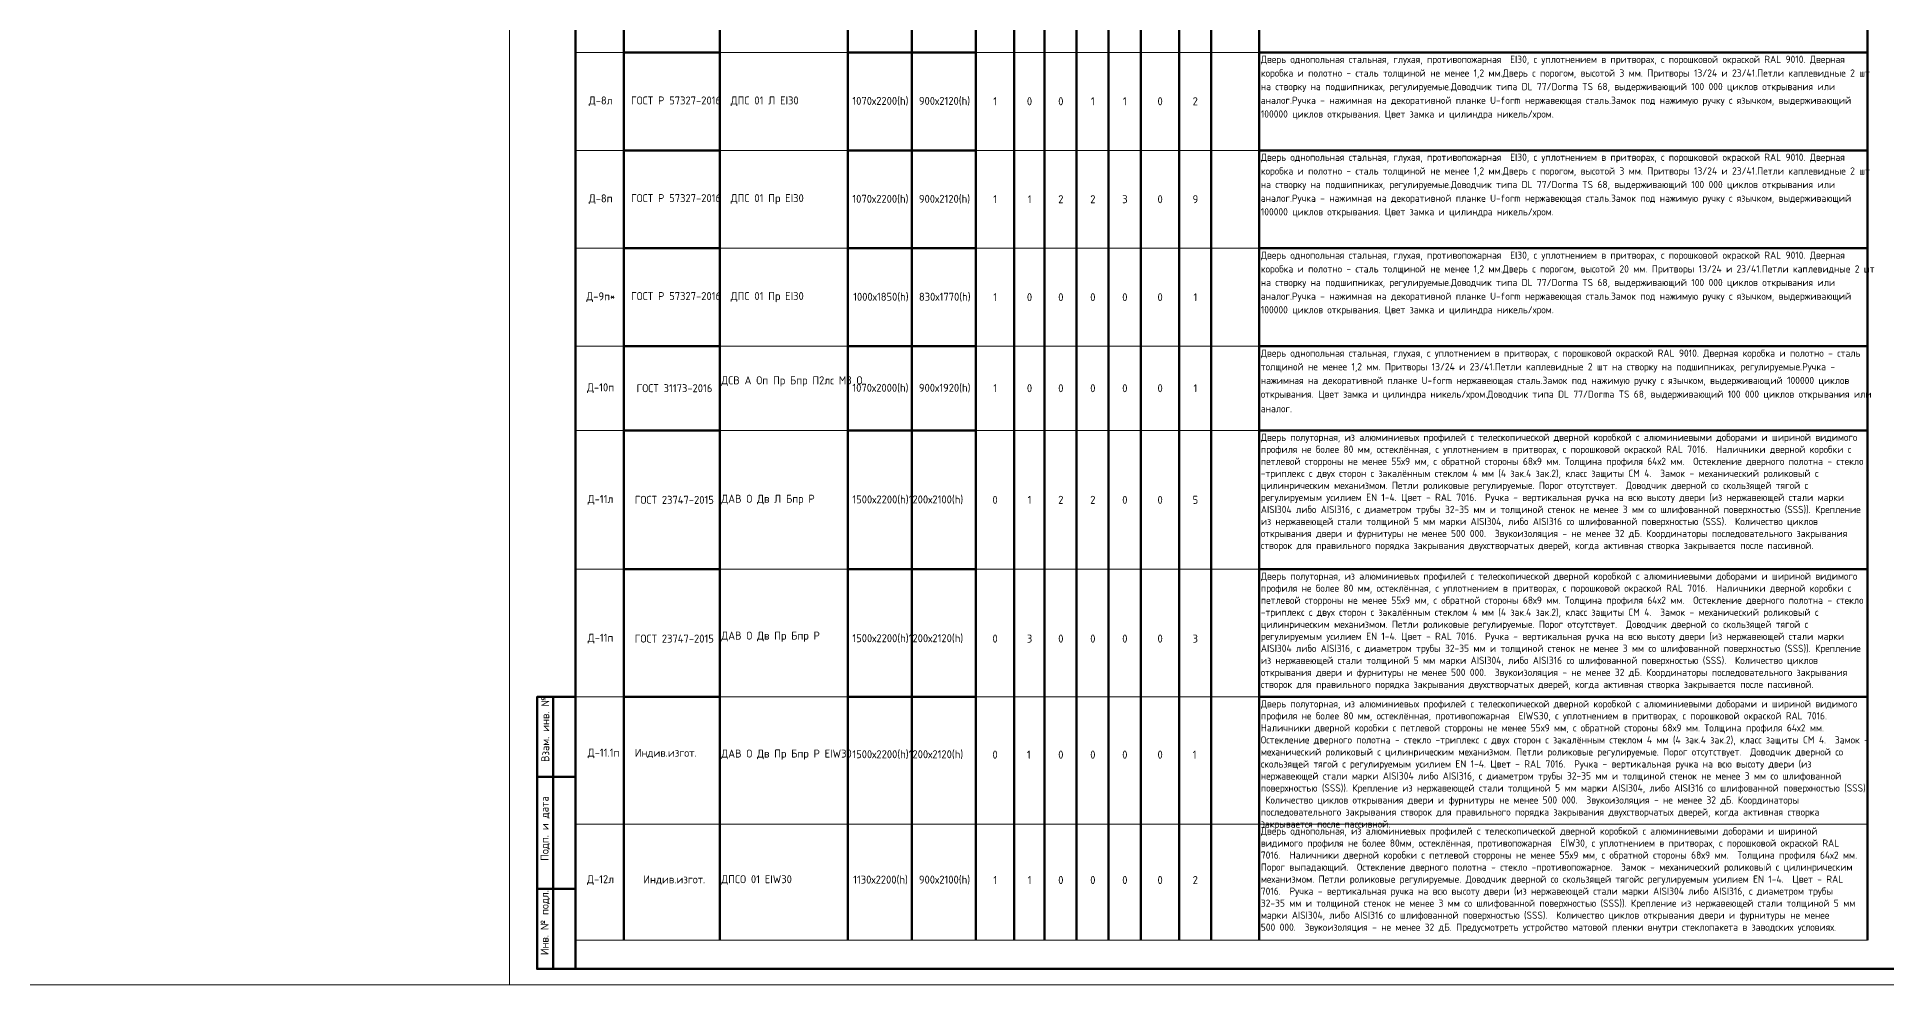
# Model space of a CAD drawing. Header units: millimetres. Extents: x -11345 to 411485, y -9810 to 73012.
# Drawn here: x -5660 to -5083, y 70053 to 70349 of the extents above; entities that cross this region are included whole.
import ezdxf

# ---------------------------------------------------------------- set-up
doc = ezdxf.new("R2010")
doc.units = ezdxf.units.MM
for name, color, linetype in [('PDF _Линии', 7, 'Continuous'), ('PDF _Основная надпись', 7, 'Continuous'), ('PDF _Текст', 7, 'Continuous')]:
    doc.layers.add(name, color=color, linetype=linetype)
doc.layers.add('Стены штриховка', color=7, linetype='Continuous', lineweight=9)
doc.styles.add('MtXpl_GOST_Common', font='GOST_Common.ttf')
doc.styles.add('PDF GOST Common', font='GOST_Common.ttf')

msp = doc.modelspace()

# ---------------------------------------------------------------- linework, layer by layer
at = {"layer": 'PDF _Линии', "lineweight": 50}
for points in [[(-5477.27989, 70067.20965), (-5477.27989, 70139.65384), (-5477.27989, 70183.00291), (-5477.27989, 70226.30965), (-5477.27989, 70252.59849), (-5477.27989, 70283.16297), (-5477.27989, 70313.72745), (-5477.27989, 70344.29193), (-5477.27989, 70374.85641), (-5477.27989, 70426.71443), (-5477.27989, 70478.57245), (-5477.27989, 70521.87919), (-5477.27989, 70552.44367), (-5477.27989, 70570.22357), (-5477.27989, 70588.00346), (-5477.27989, 70618.56794), (-5477.27989, 70627.83888), (-5477.27989, 70632.83419)], [(-5447.30807, 70632.83419), (-5447.30807, 70627.83888), (-5447.30807, 70618.56794), (-5447.30807, 70588.00346), (-5447.30807, 70570.22357), (-5447.30807, 70552.44367), (-5447.30807, 70521.87919), (-5447.30807, 70478.57245), (-5447.30807, 70426.71443), (-5447.30807, 70374.85641), (-5447.30807, 70344.29193), (-5447.30807, 70313.72745), (-5447.30807, 70283.16297), (-5447.30807, 70252.59849), (-5447.30807, 70226.30965), (-5447.30807, 70183.00291), (-5447.30807, 70139.65384), (-5447.30807, 70067.20965)], [(-5407.34564, 70067.20965), (-5407.34564, 70139.65384), (-5407.34564, 70183.00291), (-5407.34564, 70226.30965), (-5407.34564, 70252.59849), (-5407.34564, 70283.16297), (-5407.34564, 70313.72745), (-5407.34564, 70344.29193), (-5407.34564, 70374.85641), (-5407.34564, 70426.71443), (-5407.34564, 70478.57245), (-5407.34564, 70521.87919), (-5407.34564, 70552.44367), (-5407.34564, 70570.22357), (-5407.34564, 70588.00346), (-5407.34564, 70618.56794), (-5407.34564, 70627.83888), (-5407.34564, 70632.83419)], [(-5387.36443, 70632.83419), (-5387.36443, 70627.83888), (-5387.36443, 70618.56794), (-5387.36443, 70588.00346), (-5387.36443, 70570.22357), (-5387.36443, 70552.44367), (-5387.36443, 70521.87919), (-5387.36443, 70478.57245), (-5387.36443, 70426.71443), (-5387.36443, 70374.85641), (-5387.36443, 70344.29193), (-5387.36443, 70313.72745), (-5387.36443, 70283.16297), (-5387.36443, 70252.59849), (-5387.36443, 70226.30965), (-5387.36443, 70183.00291), (-5387.36443, 70139.65384), (-5387.36443, 70067.20965)], [(-5367.38322, 70632.83419), (-5367.38322, 70627.83888), (-5367.38322, 70618.56794), (-5367.38322, 70588.00346), (-5367.38322, 70570.22357), (-5367.38322, 70552.44367), (-5367.38322, 70521.87919), (-5367.38322, 70478.57245), (-5367.38322, 70426.71443), (-5367.38322, 70374.85641), (-5367.38322, 70344.29193), (-5367.38322, 70313.72745), (-5367.38322, 70283.16297), (-5367.38322, 70252.59849), (-5367.38322, 70226.30965), (-5367.38322, 70183.00291), (-5367.38322, 70139.65384), (-5367.38322, 70067.20965)], [(-5303.8836, 70632.83419), (-5303.8836, 70627.83888), (-5303.8836, 70618.56794), (-5303.8836, 70588.00346), (-5303.8836, 70570.22357), (-5303.8836, 70552.44367), (-5303.8836, 70521.87919), (-5303.8836, 70478.57245), (-5303.8836, 70426.71443), (-5303.8836, 70374.85641), (-5303.8836, 70344.29193), (-5303.8836, 70313.72745), (-5303.8836, 70283.16297), (-5303.8836, 70252.59849), (-5303.8836, 70226.30965), (-5303.8836, 70183.00291), (-5303.8836, 70139.65384), (-5303.8836, 70067.20965)], [(-5293.89299, 70632.83419), (-5293.89299, 70627.83888), (-5293.89299, 70618.56794), (-5293.89299, 70588.00346), (-5293.89299, 70570.22357), (-5293.89299, 70552.44367), (-5293.89299, 70521.87919), (-5293.89299, 70478.57245), (-5293.89299, 70426.71443), (-5293.89299, 70374.85641), (-5293.89299, 70344.29193), (-5293.89299, 70313.72745), (-5293.89299, 70283.16297), (-5293.89299, 70252.59849), (-5293.89299, 70226.30965), (-5293.89299, 70183.00291), (-5293.89299, 70139.65384), (-5293.89299, 70067.20965)], [(-5278.90708, 70632.83419), (-5278.90708, 70627.83888), (-5278.90708, 70618.56794), (-5278.90708, 70588.00346), (-5278.90708, 70570.22357), (-5278.90708, 70552.44367), (-5278.90708, 70521.87919), (-5278.90708, 70478.57245), (-5278.90708, 70426.71443), (-5278.90708, 70374.85641), (-5278.90708, 70344.29193), (-5278.90708, 70313.72745), (-5278.90708, 70283.16297), (-5278.90708, 70252.59849), (-5278.90708, 70226.30965), (-5278.90708, 70183.00291), (-5278.90708, 70139.65384), (-5278.90708, 70067.20965)], [(-5355.36062, 70627.83888), (-5355.36062, 70618.56794), (-5355.36062, 70588.00346), (-5355.36062, 70570.22357), (-5355.36062, 70552.44367), (-5355.36062, 70521.87919), (-5355.36062, 70478.57245), (-5355.36062, 70426.71443), (-5355.36062, 70374.85641), (-5355.36062, 70344.29193), (-5355.36062, 70313.72745), (-5355.36062, 70283.16297), (-5355.36062, 70252.59849), (-5355.36062, 70226.30965), (-5355.36062, 70183.00291), (-5355.36062, 70139.65384), (-5355.36062, 70067.20965)], [(-5345.87801, 70627.83888), (-5345.87801, 70618.56794), (-5345.87801, 70588.00346), (-5345.87801, 70570.22357), (-5345.87801, 70552.44367), (-5345.87801, 70521.87919), (-5345.87801, 70478.57245), (-5345.87801, 70426.71443), (-5345.87801, 70374.85641), (-5345.87801, 70344.29193), (-5345.87801, 70313.72745), (-5345.87801, 70283.16297), (-5345.87801, 70252.59849), (-5345.87801, 70226.30965), (-5345.87801, 70183.00291), (-5345.87801, 70139.65384), (-5345.87801, 70067.20965)], [(-5335.88741, 70627.83888), (-5335.88741, 70618.56794), (-5335.88741, 70588.00346), (-5335.88741, 70570.22357), (-5335.88741, 70552.44367), (-5335.88741, 70521.87919), (-5335.88741, 70478.57245), (-5335.88741, 70426.71443), (-5335.88741, 70374.85641), (-5335.88741, 70344.29193), (-5335.88741, 70313.72745), (-5335.88741, 70283.16297), (-5335.88741, 70252.59849), (-5335.88741, 70226.30965), (-5335.88741, 70183.00291), (-5335.88741, 70139.65384), (-5335.88741, 70067.20965)], [(-5325.8968, 70627.83888), (-5325.8968, 70618.56794), (-5325.8968, 70588.00346), (-5325.8968, 70570.22357), (-5325.8968, 70552.44367), (-5325.8968, 70521.87919), (-5325.8968, 70478.57245), (-5325.8968, 70426.71443), (-5325.8968, 70374.85641), (-5325.8968, 70344.29193), (-5325.8968, 70313.72745), (-5325.8968, 70283.16297), (-5325.8968, 70252.59849), (-5325.8968, 70226.30965), (-5325.8968, 70183.00291), (-5325.8968, 70139.65384), (-5325.8968, 70067.20965)], [(-5315.86386, 70627.83888), (-5315.86386, 70618.56794), (-5315.86386, 70588.00346), (-5315.86386, 70570.22357), (-5315.86386, 70552.44367), (-5315.86386, 70521.87919), (-5315.86386, 70478.57245), (-5315.86386, 70426.71443), (-5315.86386, 70374.85641), (-5315.86386, 70344.29193), (-5315.86386, 70313.72745), (-5315.86386, 70283.16297), (-5315.86386, 70252.59849), (-5315.86386, 70226.30965), (-5315.86386, 70183.00291), (-5315.86386, 70139.65384), (-5315.86386, 70067.20965)], [(-5492.26579, 70103.43174), (-5492.26579, 70139.65384), (-5492.26579, 70183.00291), (-5492.26579, 70226.30965), (-5492.26579, 70252.59849), (-5492.26579, 70283.16297), (-5492.26579, 70313.72745), (-5492.26579, 70344.29193), (-5492.26579, 70374.85641)], [(-5089.04323, 70374.85641), (-5089.04323, 70344.29193), (-5089.04323, 70313.72745), (-5089.04323, 70283.16297), (-5089.04323, 70252.59849), (-5089.04323, 70226.30965), (-5089.04323, 70183.00291), (-5089.04323, 70139.65384), (-5089.04323, 70067.20965)], [(-5447.30807, 70344.29193), (-5477.27989, 70344.29193)], [(-5367.38322, 70344.29193), (-5387.36443, 70344.29193), (-5407.34564, 70344.29193)], [(-5089.04323, 70344.29193), (-5278.90708, 70344.29193)], [(-5447.30807, 70313.72745), (-5477.27989, 70313.72745)], [(-5367.38322, 70313.72745), (-5387.36443, 70313.72745), (-5407.34564, 70313.72745)], [(-5089.04323, 70313.72745), (-5278.90708, 70313.72745)], [(-5447.30807, 70283.16297), (-5477.27989, 70283.16297)], [(-5367.38322, 70283.16297), (-5387.36443, 70283.16297), (-5407.34564, 70283.16297)], [(-5089.04323, 70283.16297), (-5278.90708, 70283.16297)], [(-5447.30807, 70252.59849), (-5477.27989, 70252.59849)], [(-5367.38322, 70252.59849), (-5387.36443, 70252.59849), (-5407.34564, 70252.59849)], [(-5089.04323, 70252.59849), (-5278.90708, 70252.59849)], [(-5447.30807, 70226.30965), (-5477.27989, 70226.30965)], [(-5367.38322, 70226.30965), (-5387.36443, 70226.30965), (-5407.34564, 70226.30965)], [(-5089.04323, 70226.30965), (-5278.90708, 70226.30965)], [(-5447.30807, 70183.00291), (-5477.27989, 70183.00291)], [(-5367.38322, 70183.00291), (-5387.36443, 70183.00291), (-5407.34564, 70183.00291)], [(-5089.04323, 70183.00291), (-5278.90708, 70183.00291)], [(-5447.30807, 70143.16925), (-5477.27989, 70143.16925)], [(-5367.38322, 70143.16925), (-5387.36443, 70143.16925), (-5407.34564, 70143.16925)], [(-5089.04323, 70143.16925), (-5278.90708, 70143.16925)]]:
    msp.add_lwpolyline(points, dxfattribs=at)
at = {"layer": 'PDF _Линии', "lineweight": 20}
for points in [[(-5477.27989, 70344.29193), (-5492.26579, 70344.29193)], [(-5407.34564, 70344.29193), (-5447.30807, 70344.29193)], [(-5278.90708, 70344.29193), (-5293.89299, 70344.29193), (-5303.8836, 70344.29193), (-5315.86386, 70344.29193), (-5325.8968, 70344.29193), (-5335.88741, 70344.29193), (-5345.87801, 70344.29193), (-5355.36062, 70344.29193), (-5367.38322, 70344.29193)], [(-5477.27989, 70313.72745), (-5492.26579, 70313.72745)], [(-5407.34564, 70313.72745), (-5447.30807, 70313.72745)], [(-5278.90708, 70313.72745), (-5293.89299, 70313.72745), (-5303.8836, 70313.72745), (-5315.86386, 70313.72745), (-5325.8968, 70313.72745), (-5335.88741, 70313.72745), (-5345.87801, 70313.72745), (-5355.36062, 70313.72745), (-5367.38322, 70313.72745)], [(-5477.27989, 70283.16297), (-5492.26579, 70283.16297)], [(-5407.34564, 70283.16297), (-5447.30807, 70283.16297)], [(-5278.90708, 70283.16297), (-5293.89299, 70283.16297), (-5303.8836, 70283.16297), (-5315.86386, 70283.16297), (-5325.8968, 70283.16297), (-5335.88741, 70283.16297), (-5345.87801, 70283.16297), (-5355.36062, 70283.16297), (-5367.38322, 70283.16297)], [(-5477.27989, 70252.59849), (-5492.26579, 70252.59849)], [(-5407.34564, 70252.59849), (-5447.30807, 70252.59849)], [(-5278.90708, 70252.59849), (-5293.89299, 70252.59849), (-5303.8836, 70252.59849), (-5315.86386, 70252.59849), (-5325.8968, 70252.59849), (-5335.88741, 70252.59849), (-5345.87801, 70252.59849), (-5355.36062, 70252.59849), (-5367.38322, 70252.59849)], [(-5477.27989, 70226.30965), (-5492.26579, 70226.30965)], [(-5407.34564, 70226.30965), (-5447.30807, 70226.30965)], [(-5278.90708, 70226.30965), (-5293.89299, 70226.30965), (-5303.8836, 70226.30965), (-5315.86386, 70226.30965), (-5325.8968, 70226.30965), (-5335.88741, 70226.30965), (-5345.87801, 70226.30965), (-5355.36062, 70226.30965), (-5367.38322, 70226.30965)], [(-5477.27989, 70183.00291), (-5492.26579, 70183.00291)], [(-5407.34564, 70183.00291), (-5447.30807, 70183.00291)], [(-5278.90708, 70183.00291), (-5293.89299, 70183.00291), (-5303.8836, 70183.00291), (-5315.86386, 70183.00291), (-5325.8968, 70183.00291), (-5335.88741, 70183.00291), (-5345.87801, 70183.00291), (-5355.36062, 70183.00291), (-5367.38322, 70183.00291)], [(-5477.27989, 70143.16925), (-5492.26579, 70143.16925)], [(-5407.34564, 70143.16925), (-5447.30807, 70143.16925)], [(-5278.90708, 70143.16925), (-5293.89299, 70143.16925), (-5303.8836, 70143.16925), (-5315.86386, 70143.16925), (-5325.8968, 70143.16925), (-5335.88741, 70143.16925), (-5345.87801, 70143.16925), (-5355.36062, 70143.16925), (-5367.38322, 70143.16925)], [(-5089.04323, 70103.43174), (-5492.26579, 70103.43174)], [(-5089.04323, 70067.20965), (-5492.26579, 70067.20965)]]:
    msp.add_lwpolyline(points, dxfattribs=at)
at = {"layer": 'PDF _Основная надпись', "lineweight": 20}
msp.add_lwpolyline([(-5512.89309, 70053.25202), (-4671.89309, 70053.25202), (-4671.89309, 70646.8041), (-5512.89309, 70646.8041)], close=True, dxfattribs=at)
at = {"layer": 'PDF _Основная надпись', "lineweight": 50}
msp.add_lwpolyline([(-4676.88839, 70058.24733), (-4676.88839, 70641.8088), (-5492.26579, 70641.8088), (-5492.26579, 70058.24733)], close=True, dxfattribs=at)
for points in [[(-5492.26579, 70058.24733), (-5504.28839, 70058.24733), (-5504.28839, 70143.16748), (-5492.26579, 70143.16748)], [(-5499.29309, 70143.16748), (-5499.29309, 70058.24733)], [(-5504.28839, 70118.19097), (-5492.26579, 70118.19097)], [(-5504.28839, 70083.22384), (-5492.26579, 70083.22384)]]:
    msp.add_lwpolyline(points, dxfattribs=at)
at = {"layer": 'Стены штриховка', "color": 1}
msp.add_line((-8597.61235, 70053.25202), (10799.93893, 70053.25202), dxfattribs=at)

# ---------------------------------------------------------------- texts
at = {"layer": 'PDF _Текст', "attachment_point": 4, "style": 'PDF GOST Common'}
for s, insert, char_height in [('Дверь однопольная стальная, глухая, противопожарная  EI30, с уплотнением в притворах, с порошковой окраской RAL 9010. Дверная', (-5278.38957, 70341.82365), 2.25), ('коробка и полотно - сталь толщиной не менее 1,2 мм.Дверь с порогом, высотой 3 мм. Притворы 13/24 и 23/41.Петли каплевидные 2 шт', (-5278.38957, 70337.54784), 2.25), ('Д-8л', (-5488.1585, 70329.03854), 2.49833), ('ГОСТ Р 57327-2016  ДПС 01 Л EI30', (-5474.99237, 70329.03854), 2.4983298), ('1070х2200(h)', (-5405.90198, 70329.03854), 2.4983298), ('900х2120(h)', (-5385.1156, 70329.03854), 2.4983298), ('на створку на подшипниках, регулируемые.Доводчик типа DL 77/Dorma TS 68, выдерживающий 100 000 циклов открывания или', (-5278.38957, 70333.31436), 2.25), ('1', (-5361.91612, 70329.03854), 2.49833), ('0', (-5351.41709, 70329.03854), 2.49833), ('0', (-5341.63775, 70329.03854), 2.49833), ('1', (-5331.43507, 70329.03854), 2.49833), ('1', (-5321.44405, 70329.03854), 2.49833), ('0', (-5310.64869, 70329.03854), 2.49833), ('2', (-5299.68397, 70329.03854), 2.49833), ('100000 циклов открывания. Цвет замка и цилиндра никель/хром.', (-5278.38957, 70324.76273), 2.25), ('аналог.Ручка - нажимная на декоративной планке U-form нержавеющая сталь.Замок под нажимую ручку с язычком, выдерживающий', (-5278.38957, 70329.03854), 2.25), ('Дверь однопольная стальная, глухая, противопожарная  EI30, с уплотнением в притворах, с порошковой окраской RAL 9010. Дверная', (-5278.38957, 70311.25792), 2.25), ('коробка и полотно - сталь толщиной не менее 1,2 мм.Дверь с порогом, высотой 3 мм. Притворы 13/24 и 23/41.Петли каплевидные 2 шт', (-5278.38957, 70306.98211), 2.25), ('на створку на подшипниках, регулируемые.Доводчик типа DL 77/Dorma TS 68, выдерживающий 100 000 циклов открывания или', (-5278.38957, 70302.74863), 2.25), ('Д-8п', (-5488.1585, 70298.47281), 2.49833), ('ГОСТ Р 57327-2016  ДПС 01 Пр EI30', (-5474.99237, 70298.47281), 2.4983298), ('1070х2200(h)', (-5405.90198, 70298.47281), 2.4983298), ('900х2120(h)', (-5385.1156, 70298.47281), 2.4983298), ('1', (-5361.91612, 70298.47281), 2.49833), ('1', (-5351.16308, 70298.47281), 2.49833), ('2', (-5341.63775, 70298.47281), 2.49833), ('2', (-5331.64673, 70298.47281), 2.49833), ('3', (-5321.65572, 70298.47281), 2.49833), ('0', (-5310.64869, 70298.47281), 2.49833), ('9', (-5299.68397, 70298.47281), 2.49833), ('аналог.Ручка - нажимная на декоративной планке U-form нержавеющая сталь.Замок под нажимую ручку с язычком, выдерживающий', (-5278.38957, 70298.47281), 2.25), ('100000 циклов открывания. Цвет замка и цилиндра никель/хром.', (-5278.38957, 70294.23933), 2.25), ('Дверь однопольная стальная, глухая, противопожарная  EI30, с уплотнением в притворах, с порошковой окраской RAL 9010. Дверная', (-5278.38957, 70280.69221), 2.25), ('коробка и полотно - сталь толщиной не менее 1,2 мм.Дверь с порогом, высотой 20 мм. Притворы 13/24 и 23/41.Петли каплевидные 2 шт', (-5278.38957, 70276.4164), 2.25), ('на створку на подшипниках, регулируемые.Доводчик типа DL 77/Dorma TS 68, выдерживающий 100 000 циклов открывания или', (-5278.38957, 70272.18292), 2.25), ('Д-9п*', (-5488.92052, 70267.9071), 2.49833), ('ГОСТ Р 57327-2016  ДПС 01 Пр EI30', (-5474.99237, 70267.9071), 2.4983298), ('1000х1850(h)', (-5405.64797, 70267.9071), 2.4983298), ('830х1770(h)', (-5385.1156, 70267.9071), 2.4983298), ('1', (-5361.91612, 70267.9071), 2.49833), ('0', (-5351.41709, 70267.9071), 2.49833), ('0', (-5341.63775, 70267.9071), 2.49833), ('0', (-5331.64673, 70267.9071), 2.49833), ('0', (-5321.65572, 70267.9071), 2.49833), ('0', (-5310.64869, 70267.9071), 2.49833), ('1', (-5299.42997, 70267.9071), 2.49833), ('аналог.Ручка - нажимная на декоративной планке U-form нержавеющая сталь.Замок под нажимую ручку с язычком, выдерживающий', (-5278.38957, 70267.9071), 2.25), ('100000 циклов открывания. Цвет замка и цилиндра никель/хром.', (-5278.38957, 70263.67362), 2.25), ('Дверь однопольная стальная, глухая, с уплотнением в притворах, с порошковой окраской RAL 9010. Дверная коробка и полотно - сталь', (-5278.38957, 70250.12648), 2.25), ('толщиной не менее 1,2 мм. Притворы 13/24 и 23/41.Петли каплевидные 2 шт на створку на подшипниках, регулируемые.Ручка -', (-5278.38957, 70245.893), 2.25), ('Д-10п', (-5488.70885, 70239.50045), 2.49833), ('ГОСТ 31173-2016', (-5473.25664, 70239.50045), 2.4983298), ('ДСВ А Оп Пр Бпр П2лс М3 О', (-5446.79739, 70241.61719), 2.4983298), ('1070х2000(h)', (-5405.90198, 70239.50045), 2.4983298), ('900х1920(h)', (-5385.1156, 70239.50045), 2.4983298), ('1', (-5361.91612, 70239.50045), 2.49833), ('0', (-5351.41709, 70239.50045), 2.49833), ('0', (-5341.63775, 70239.50045), 2.49833), ('0', (-5331.64673, 70239.50045), 2.49833), ('0', (-5321.65572, 70239.50045), 2.49833), ('0', (-5310.64869, 70239.50045), 2.49833), ('1', (-5299.42997, 70239.50045), 2.49833), ('открывания. Цвет замка и цилиндра никель/хром.Доводчик типа DL 77/Dorma TS 68, выдерживающий 100 000 циклов открывания или', (-5278.38957, 70237.34137), 2.25), ('нажимная на декоративной планке U-form нержавеющая сталь.Замок под нажимую ручку с язычком, выдерживающий 100000 циклов', (-5278.38957, 70241.61719), 2.25), ('аналог.', (-5278.38957, 70233.10789), 2.25), ('Д-11л', (-5488.49717, 70204.6589), 2.49833), ('ГОСТ 23747-2015', (-5473.807, 70204.6589), 2.4983298), ('ДАВ О Дв Л Бпр Р', (-5446.79739, 70204.6589), 2.4983298), ('1500х2200(h)1200х2100(h)', (-5405.90198, 70204.6589), 2.4983298), ('0', (-5362.17013, 70204.6589), 2.49833), ('1', (-5351.16308, 70204.6589), 2.49833), ('2', (-5341.63775, 70204.6589), 2.49833), ('2', (-5331.64673, 70204.6589), 2.49833), ('0', (-5321.65572, 70204.6589), 2.49833), ('0', (-5310.64869, 70204.6589), 2.49833), ('5', (-5299.68397, 70204.6589), 2.49833), ('ДАВ О Дв Пр Бпр Р', (-5446.79739, 70161.9431), 2.4983298), ('Д-11п', (-5488.49717, 70161.35042), 2.49833), ('ГОСТ 23747-2015', (-5473.807, 70161.35042), 2.4983298), ('1500х2200(h)1200х2120(h)', (-5405.90198, 70161.35042), 2.4983298), ('0', (-5362.17013, 70161.35042), 2.49833), ('3', (-5351.41709, 70161.35042), 2.49833), ('0', (-5341.63775, 70161.35042), 2.49833), ('0', (-5331.64673, 70161.35042), 2.49833), ('0', (-5321.65572, 70161.35042), 2.49833), ('0', (-5310.64869, 70161.35042), 2.49833), ('3', (-5299.68397, 70161.35042), 2.49833), ('Д-11.1п', (-5488.49717, 70125.5144), 2.49833), ('Индив.изгот.', (-5473.807, 70125.5144), 2.4983298), ('ДАВ О Дв Пр Бпр Р EIW30', (-5446.79739, 70125.13965), 2.4983298), ('1500х2200(h)1200х2120(h)', (-5405.90198, 70125.13965), 2.4983298), ('0', (-5362.17013, 70125.13965), 2.49833), ('1', (-5351.41709, 70125.13965), 2.49833), ('0', (-5341.63775, 70125.13965), 2.49833), ('0', (-5331.64673, 70125.13965), 2.49833), ('0', (-5321.65572, 70125.13965), 2.49833), ('0', (-5310.64869, 70125.13965), 2.49833), ('1', (-5299.68397, 70125.13965), 2.49833), ('Д-12л', (-5488.70885, 70086.01023), 2.49833), ('Индив.изгот.', (-5471.1399, 70086.01023), 2.4983298), ('ДПСО 01 EIW30', (-5446.79739, 70086.01023), 2.4983298), ('1130х2200(h)', (-5405.64797, 70086.01023), 2.4983298), ('900х2100(h)', (-5385.1156, 70086.01023), 2.4983298), ('1', (-5361.91612, 70086.01023), 2.49833), ('1', (-5351.16308, 70086.01023), 2.49833), ('0', (-5341.63775, 70086.01023), 2.49833), ('0', (-5331.64673, 70086.01023), 2.49833), ('0', (-5321.65572, 70086.01023), 2.49833), ('0', (-5310.64869, 70086.01023), 2.49833), ('2', (-5299.68397, 70086.01023), 2.49833)]:
    msp.add_mtext(s, dxfattribs=dict(at, insert=insert, char_height=char_height))
at = {"layer": 'PDF _Текст', "char_height": 2.25, "attachment_point": 1, "style": 'MtXpl_GOST_Common'}
for s, insert, width in [('Дверь полуторная, из алюминиевых профилей с телескопической дверной коробкой с алюминиевыми доборами и шириной видимого профиля не более 80 мм, остеклённая, с уплотнением в притворах, с порошковой окраской RAL 7016.  Наличники дверной коробки с петлевой сторроны не менее 55х9 мм, с обратной стороны 68х9 мм. Толщина профиля 64х2 мм.  Остекление дверного полотна - стекло -триплекс с двух сторон с закалённым стеклом 4 мм (4 зак.4 зак.2), класс защиты СМ 4.  Замок - механический роликовый с цилинрическим механизмом. Петли роликовые регулируемые. Порог отсутствует.  Доводчик дверной со скользящей тягой с регулируемым усилием EN 1-4. Цвет - RAL 7016.  Ручка - вертикальная ручка на всю высоту двери (из нержавеющей стали марки AISI304 либо AISI316, с диаметром трубы 32-35 мм и толщиной стенок не менее 3 мм со шлифованной поверхностью (SSS)). Крепление из нержавеющей стали толщиной 5 мм марки AISI304, либо AISI316 со шлифованной поверхностью (SSS).  Количество циклов открывания двери и фурнитуры не менее 500 000.  Звукоизоляция - не менее 32 дБ. Координаторы последовательного закрывания створок для правильного порядка закрывания двухстворчатых дверей, когда активная створка закрывается после пассивной.', (-5278.38957, 70225.29908), 189.3463378), ('Дверь полуторная, из алюминиевых профилей с телескопической дверной коробкой с алюминиевыми доборами и шириной видимого профиля не более 80 мм, остеклённая, с уплотнением в притворах, с порошковой окраской RAL 7016.  Наличники дверной коробки с петлевой сторроны не менее 55х9 мм, с обратной стороны 68х9 мм. Толщина профиля 64х2 мм.  Остекление дверного полотна - стекло -триплекс с двух сторон с закалённым стеклом 4 мм (4 зак.4 зак.2), класс защиты СМ 4.  Замок - механический роликовый с цилинрическим механизмом. Петли роликовые регулируемые. Порог отсутствует.  Доводчик дверной со скользящей тягой с регулируемым усилием EN 1-4. Цвет - RAL 7016.  Ручка - вертикальная ручка на всю высоту двери (из нержавеющей стали марки AISI304 либо AISI316, с диаметром трубы 32-35 мм и толщиной стенок не менее 3 мм со шлифованной поверхностью (SSS)). Крепление из нержавеющей стали толщиной 5 мм марки AISI304, либо AISI316 со шлифованной поверхностью (SSS).  Количество циклов открывания двери и фурнитуры не менее 500 000.  Звукоизоляция - не менее 32 дБ. Координаторы последовательного закрывания створок для правильного порядка закрывания двухстворчатых дверей, когда активная створка закрывается после пассивной.', (-5278.38957, 70181.94824), 189.3463378), ('Дверь полуторная, из алюминиевых профилей с телескопической дверной коробкой с алюминиевыми доборами и шириной видимого профиля не более 80 мм, остеклённая, противопожарная  {\\C1;EIWS30}, с уплотнением в притворах, с порошковой окраской RAL 7016.  Наличники дверной коробки с петлевой сторроны не менее 55х9 мм, с обратной стороны 68х9 мм. Толщина профиля 64х2 мм.  Остекление дверного полотна - стекло -триплекс с двух сторон с закалённым стеклом 4 мм (4 зак.4 зак.2), класс защиты СМ 4.  Замок - механический роликовый с цилинрическим механизмом. Петли роликовые регулируемые. Порог отсутствует.  Доводчик дверной со скользящей тягой с регулируемым усилием EN 1-4. Цвет - RAL 7016.  Ручка - вертикальная ручка на всю высоту двери (из нержавеющей стали марки AISI304 либо AISI316, с диаметром трубы 32-35 мм и толщиной стенок не менее 3 мм со шлифованной поверхностью (SSS)). Крепление из нержавеющей стали толщиной 5 мм марки AISI304, либо AISI316 со шлифованной поверхностью (SSS).  Количество циклов открывания двери и фурнитуры не менее 500 000.  Звукоизоляция - не менее 32 дБ. Координаторы последовательного закрывания створок для правильного порядка закрывания двухстворчатых дверей, когда активная створка закрывается после пассивной.', (-5278.38957, 70142.11458), 189.3463378), ('Дверь однопольная, из алюминиевых профилей с телескопической дверной коробкой с алюминиевыми доборами и шириной видимого профиля не более 80мм, остеклённая, противопожарная  EIW30, с уплотнением в притворах, с порошковой окраской RAL 7016.  Наличники дверной коробки с петлевой сторроны не менее 55х9 мм, с обратной стороны 68х9 мм.  Толщина профиля 64х2 мм. Порог выпадающий.  Остекление дверного полотна - стекло -противопожарное.  Замок - механический роликовый с цилинрическим механизмом. Петли роликовые регулируемые. Доводчик дверной со скользящей тягойс регулируемым усилием EN 1-4.  Цвет - RAL 7016.  Ручка - вертикальная ручка на всю высоту двери (из нержавеющей стали марки AISI304 либо AISI316, с диаметром трубы 32-35 мм и толщиной стенок не менее 3 мм со шлифованной поверхностью (SSS)). Крепление из нержавеющей стали толщиной 5 мм марки AISI304, либо AISI316 со шлифованной поверхностью (SSS).  Количество циклов открывания двери и фурнитуры не менее\\P500 000.  Звукоизоляция - не менее 32 дБ. Предусмотреть устройство матовой пленки внутри стеклопакета в заводских условиях.', (-5278.38957, 70102.41765), 186.679892)]:
    msp.add_mtext(s, dxfattribs=dict(at, insert=insert, width=width))
at = {"layer": 'PDF _Текст', "char_height": 2.4983298, "attachment_point": 4, "rotation": 90, "style": 'PDF GOST Common'}
for s, insert in [('Взам. инв. №', (-5501.7656, 70122.85046)), ('Подп. и дата', (-5501.7656, 70091.98838)), ('Инв. № подл.', (-5501.7656, 70062.56569))]:
    msp.add_mtext(s, dxfattribs=dict(at, insert=insert))

doc.saveas('drawing.dxf')
